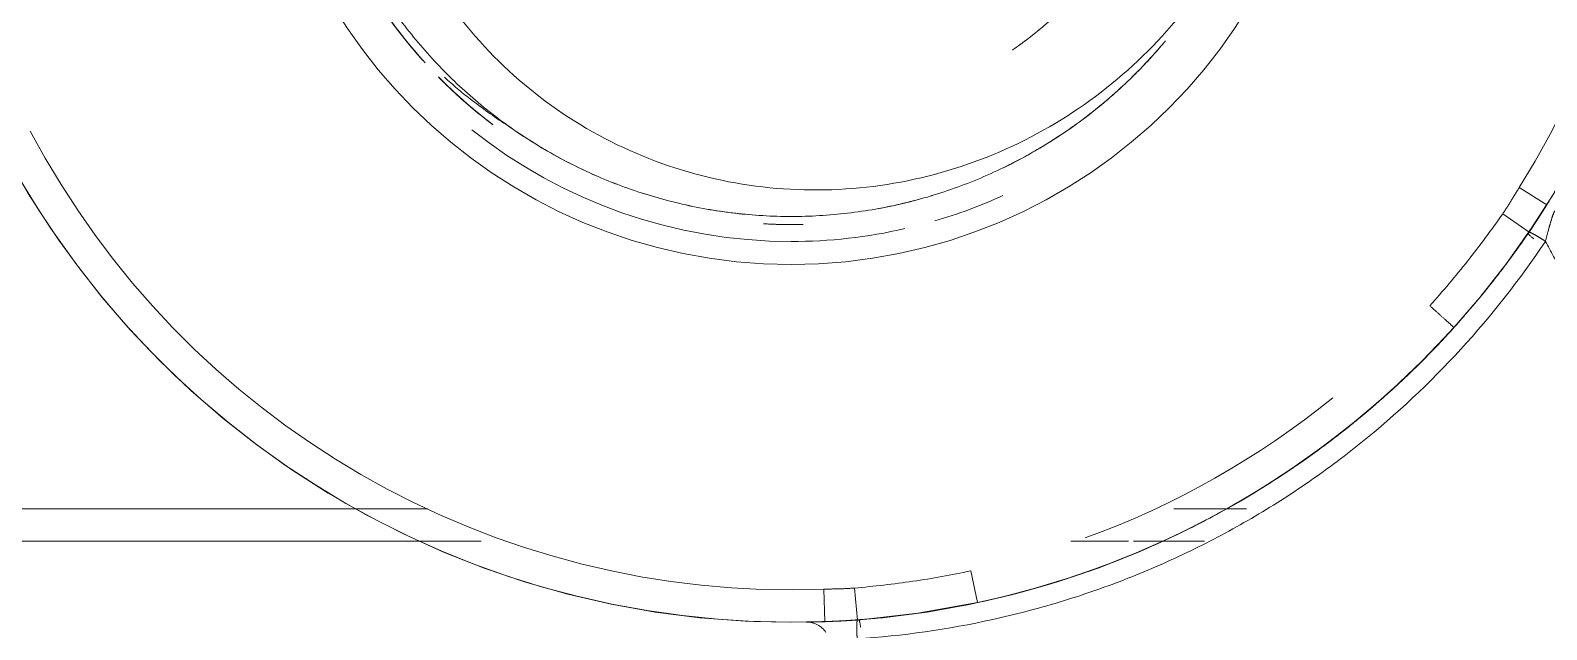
# Model space of a CAD drawing. Extents: x -181672 to 290600, y -29000 to 395522.
# Drawn here: x 11433.84 to 11480.56, y 37586.14 to 37604.6 of the extents above; entities that cross this region are included whole.
import ezdxf

# ---------------------------------------------------------------- set-up
doc = ezdxf.new("R2010")
doc.units = 0
doc.header["$LTSCALE"] = 10
doc.linetypes.add('XFM7Q20PCW-200K$0$ACAD_ISO03W100', pattern=[30, 12, -18])
doc.layers.add('XFM7Q20PCW-200K$0$PCW EQ (FUTURE)', color=252, linetype='XFM7Q20PCW-200K$0$ACAD_ISO03W100', lineweight=9)

# ---------------------------------------------------------------- blocks, each defined once
blk = doc.blocks.new('XFM7Q20PCW-200K$0$漢唐美光 8NHV4A-10FDA-NC150-M - 漢唐美光 8NHV4A-10FDA-NC150-M-V1107-CUB_L40')
for p, q in [((-511.505, -66.667), (-512.038, -67.513)), ((-510.666, -67.208), (-511.233, -68.02)), ((-502.149, -75.913), (-502.149, -78.15)), ((-501.149, -77.206), (-501.149, -79.391)), ((-501.149, -79.546), (-501.149, -81.326)), ((-500.233, -84.41), (-499.255, -84.201)), ((-499.705, -87.987), (-498.718, -87.902)), ((-499.668, -88.938), (-498.669, -88.9)), ((-501.149, -99.491), (-501.149, -113.944)), ((-502.149, -101.148), (-502.149, -113.944))]:
    blk.add_line(p, q)
at = {"flags": 128}
for points in [[(-510.666, -67.208), (-511.087, -66.929), (-511.505, -66.667)], [(-507.729, -69.524), (-506.928, -70.277), (-506.157, -71.061), (-505.417, -71.876), (-504.711, -72.719), (-504.04, -73.59), (-503.404, -74.487), (-502.804, -75.409), (-502.241, -76.355), (-501.717, -77.321), (-501.232, -78.309), (-500.786, -79.314), (-500.382, -80.337), (-500.018, -81.375), (-499.696, -82.427), (-499.417, -83.491), (-499.255, -84.201)], [(-498.718, -87.902), (-498.927, -86.044), (-499.256, -84.202)], [(-498.669, -88.9), (-498.687, -88.407), (-498.718, -87.902)], [(-498.669, -88.9), (-498.649, -90), (-498.673, -91.099), (-498.742, -92.197), (-498.854, -93.291), (-499.009, -94.38), (-499.208, -95.462), (-499.451, -96.535), (-499.736, -97.597), (-500.063, -98.647), (-500.432, -99.684), (-500.842, -100.704), (-501.292, -101.708), (-501.783, -102.692), (-502.312, -103.656), (-502.879, -104.599), (-503.484, -105.517), (-504.125, -106.411), (-504.801, -107.279), (-505.511, -108.119), (-506.255, -108.929), (-507.03, -109.71), (-507.836, -110.459), (-508.671, -111.175), (-509.534, -111.857), (-510.423, -112.503), (-511.338, -113.114), (-512.276, -113.688), (-513.237, -114.224), (-513.313, -114.264)], [(-498.669, -88.9), (-498.656, -89.312), (-498.653, -89.467)]]:
    blk.add_lwpolyline(points, dxfattribs=at)
blk.add_circle((-526.149, -89.944), 379.979)
for centre, radius, start, end in [((-526.149, -89.944), 117.511, 0, 180), ((-526.149, -89.944), 116.611, 0, 180), ((-526.149, -89.944), 27.5, 0, 180), ((-526.149, -89.944), 26.5, 57.8248, 122.1752), ((-526.149, -89.944), 26.5, 20, 39.0319), ((-526.149, -89.944), 16.478, 0, 180), ((-526.149, -89.944), 15.771, 16.3132, 24.441), ((-526.149, -89.944), 15.771, 0, 12.8571), ((-526.149, -89.944), 26.5, 297.8248, 2.1752), ((-497.953, -89.454), 0.7, 123.6127, 180.9939), ((-526.149, -89.944), 117.511, 180, 0), ((-526.149, -89.944), 116.611, 180, 0), ((-526.149, -89.944), 27.5, 180, 0), ((-526.149, -89.944), 16.478, 180, 0), ((-526.149, -89.944), 15.771, 321.4286, 0)]:
    blk.add_arc(centre, radius, start, end)
for centre, major_axis, start_param, end_param in [((-510.238, -66.661), (0.395, 0.578), 3.141593, 4.007823), ((-498.03, -87.806), (0.698, 0.053), 2.275362, 3.141593)]:
    blk.add_ellipse(centre, major_axis=major_axis, ratio=0.07832, start_param=start_param, end_param=end_param)
for points, knots in [([(-510.382, -66.706), (-510.078, -66.543), (-509.61, -66.293), (-508.958, -65.95), (-508.458, -65.689), (-507.938, -65.42), (-507.402, -65.145), (-506.858, -64.867), (-506.139, -64.5), (-505.247, -64.047), (-503.813, -63.323), (-502.023, -62.427), (-499.888, -61.373), (-496.374, -59.661), (-493.666, -58.381), (-491.749, -57.494)], [0, 0, 0, 0, 0.055556, 0.083333, 0.111111, 0.138889, 0.166667, 0.194444, 0.222222, 0.277778, 0.333333, 0.444444, 0.555556, 0.666667, 1, 1, 1, 1]), ([(-511.316, -66.397), (-511.331, -66.404), (-511.315, -66.426), (-511.197, -66.476), (-511.015, -66.533), (-510.735, -66.613), (-510.516, -66.671), (-510.382, -66.706)], [0, 0, 0, 0, 0.166667, 0.333333, 0.5, 0.666667, 1, 1, 1, 1]), ([(-498.141, -87.908), (-498.232, -86.519), (-498.532, -84.411), (-499.246, -81.671), (-499.933, -79.678), (-500.77, -77.743), (-501.761, -75.863), (-502.893, -74.068), (-504.571, -71.81), (-506.994, -69.228), (-509.212, -67.488), (-510.382, -66.706)], [-1, -1, -1, -1, -0.833333, -0.75, -0.666667, -0.583333, -0.5, -0.416667, -0.333333, -0.166667, 0, 0, 0, 0]), ([(-507.73, -69.525), (-507.915, -69.357), (-508.29, -69.028), (-508.866, -68.549), (-509.649, -67.931), (-510.255, -67.491), (-510.666, -67.208)], [0, 0, 0, 0, 0.2, 0.4, 0.6, 1, 1, 1, 1]), ([(-498.728, -87.859), (-498.831, -86.511), (-499.14, -84.467), (-499.852, -81.812), (-500.529, -79.88), (-501.347, -78.005), (-502.311, -76.18), (-503.408, -74.435), (-505.028, -72.239), (-507.366, -69.717), (-509.503, -68.011), (-510.633, -67.239)], [-1, -1, -1, -1, -0.833333, -0.75, -0.666667, -0.583333, -0.5, -0.416667, -0.333333, -0.166667, 0, 0, 0, 0]), ([(-507.729, -69.524), (-507.494, -69.736), (-507.03, -70.17), (-506.355, -70.845), (-505.702, -71.546), (-505.073, -72.27), (-504.47, -73.015), (-503.892, -73.782), (-503.34, -74.571), (-502.641, -75.648), (-501.839, -77.041), (-500.862, -79.046), (-499.954, -81.411), (-499.456, -83.26), (-499.255, -84.201)], [0, 0, 0, 0, 0.055556, 0.111111, 0.166667, 0.222222, 0.277778, 0.333333, 0.388889, 0.444444, 0.555556, 0.666667, 0.833333, 1, 1, 1, 1]), ([(-519.467, -76.514), (-518.474, -77.072), (-516.618, -78.414), (-514.366, -81.01), (-512.775, -84.057), (-511.941, -87.392), (-511.92, -90.83), (-512.724, -94.174), (-514.317, -97.222), (-516.993, -100.214), (-521.001, -102.541), (-524.445, -103.024), (-526.149, -102.925)], [0, 0, 0, 0, 0.090909, 0.181818, 0.272727, 0.363636, 0.454545, 0.545455, 0.636364, 0.727273, 0.863636, 1, 1, 1, 1]), ([(-526.149, -104.944), (-525.567, -104.944), (-524.404, -104.876), (-522.682, -104.572), (-521.007, -104.071), (-519.402, -103.378), (-517.888, -102.504), (-516.485, -101.46), (-515.214, -100.261), (-514.09, -98.921), (-513.129, -97.461), (-512.345, -95.898), (-511.747, -94.256), (-511.343, -92.554), (-511.14, -90.818), (-511.14, -89.07), (-511.343, -87.333), (-511.747, -85.632), (-512.344, -83.989), (-513.129, -82.427), (-514.09, -80.966), (-515.214, -79.627), (-516.078, -78.811), (-516.541, -78.424), (-516.559, -78.41)], [0, 0, 0, 0, 0.037037, 0.0740741, 0.1111111, 0.1481481, 0.1851852, 0.2222222, 0.2592593, 0.2962963, 0.3333333, 0.3703704, 0.4074074, 0.4444444, 0.4814815, 0.5185185, 0.5555556, 0.5925926, 0.6296296, 0.6666667, 0.7037037, 0.7407407, 0.7777778, 0.7792088, 0.7792088, 0.7792088, 0.7792088]), ([(-516.412, -82.929), (-516.433, -82.9), (-516.502, -82.805), (-516.654, -82.603), (-516.878, -82.322), (-517.129, -82.025), (-517.391, -81.737), (-517.64, -81.479), (-517.854, -81.271), (-517.967, -81.165), (-518.017, -81.119), (-518.046, -81.092), (-518.075, -81.066), (-518.096, -81.047), (-518.107, -81.037), (-518.109, -81.035), (-518.101, -81.043), (-518.074, -81.067), (-518.027, -81.109), (-517.986, -81.148), (-517.961, -81.171), (-517.951, -81.18), (-517.949, -81.182)], [0.994196602, 0.994196602, 0.994196602, 0.994196602, 0.994262695, 0.994384766, 0.994506836, 0.994628906, 0.994750977, 0.994873047, 0.994995117, 0.995117188, 0.995147705, 0.995178223, 0.995239258, 0.995300293, 0.995361328, 0.995422363, 0.995483398, 0.995605469, 0.995727539, 0.995849609, 0.995910645, 0.995933679, 0.995933679, 0.995933679, 0.995933679]), ([(-513.985, -81.166), (-513.688, -81.578), (-513.212, -82.314), (-512.802, -83.089), (-512.642, -83.42)], [0.30103749, 0.30103749, 0.30103749, 0.30103749, 0.33333333, 0.35679346, 0.35679346, 0.35679346, 0.35679346]), ([(-512.642, -83.42), (-512.802, -83.089), (-513.212, -82.314), (-513.688, -81.578), (-513.985, -81.166)], [0.64321175, 0.64321175, 0.64321175, 0.64321175, 0.66666667, 0.69896836, 0.69896836, 0.69896836, 0.69896836]), ([(-516.923, -82.27), (-516.906, -82.291), (-516.866, -82.338), (-516.817, -82.4), (-516.773, -82.454), (-516.74, -82.495), (-516.713, -82.529), (-516.697, -82.55), (-516.691, -82.558)], [0.985564018, 0.985564018, 0.985564018, 0.985564018, 0.986328125, 0.987304688, 0.987792969, 0.98828125, 0.988769531, 0.9890294, 0.9890294, 0.9890294, 0.9890294]), ([(-516.591, -82.688), (-516.587, -82.692), (-516.579, -82.703), (-516.565, -82.721), (-516.55, -82.742), (-516.537, -82.76), (-516.529, -82.77), (-516.526, -82.774)], [0.990576598, 0.990576598, 0.990576598, 0.990576598, 0.990722656, 0.990966797, 0.991210938, 0.991455078, 0.991578651, 0.991578651, 0.991578651, 0.991578651]), ([(-516.472, -82.847), (-516.47, -82.85), (-516.465, -82.857), (-516.457, -82.868), (-516.451, -82.877), (-516.445, -82.884), (-516.442, -82.889), (-516.438, -82.894), (-516.434, -82.899), (-516.43, -82.904), (-516.428, -82.908), (-516.427, -82.909)], [0.9924316406, 0.9924316406, 0.9924316406, 0.9924316406, 0.9925537109, 0.9926757812, 0.9927978516, 0.9928588867, 0.9929199219, 0.992980957, 0.9930419922, 0.9931030273, 0.9931564331, 0.9931564331, 0.9931564331, 0.9931564331]), ([(-516.422, -82.916), (-516.42, -82.919), (-516.416, -82.924), (-516.407, -82.937), (-516.394, -82.955), (-516.37, -82.988), (-516.337, -83.034), (-516.301, -83.086), (-516.281, -83.116), (-516.274, -83.125), (-516.276, -83.123), (-516.284, -83.111), (-516.301, -83.087), (-516.323, -83.056), (-516.345, -83.023), (-516.358, -83.005), (-516.366, -82.994)], [0.9932098389, 0.9932098389, 0.9932098389, 0.9932098389, 0.9932556152, 0.9932861328, 0.993347168, 0.9934082031, 0.9935302734, 0.9936523438, 0.9937744141, 0.9938354492, 0.9938964844, 0.9939575195, 0.9940185547, 0.9940795898, 0.9941101074, 0.994140625, 0.994140625, 0.994140625, 0.994140625]), ([(-511.174, -90.816), (-511.14, -90.235), (-511.14, -89.07), (-511.332, -87.432), (-511.567, -86.392), (-511.697, -85.927)], [0.4814815, 0.4814815, 0.4814815, 0.4814815, 0.5185185, 0.5555556, 0.586282, 0.586282, 0.586282, 0.586282]), ([(-511.697, -85.927), (-511.567, -86.392), (-511.332, -87.432), (-511.14, -89.069), (-511.14, -90.235), (-511.174, -90.816)], [0.4137234, 0.4137234, 0.4137234, 0.4137234, 0.4444444, 0.4814815, 0.5185185, 0.5185185, 0.5185185, 0.5185185]), ([(-511.182, -90.941), (-511.218, -91.479), (-511.353, -92.595), (-511.747, -94.255), (-512.145, -95.351), (-512.376, -95.885)], [0.521175, 0.521175, 0.521175, 0.521175, 0.5555556, 0.5925926, 0.6296296, 0.6296296, 0.6296296, 0.6296296]), ([(-512.376, -95.885), (-512.145, -95.351), (-511.747, -94.256), (-511.353, -92.595), (-511.218, -91.48), (-511.182, -90.941)], [0.3703704, 0.3703704, 0.3703704, 0.3703704, 0.4074074, 0.4444444, 0.4788302, 0.4788302, 0.4788302, 0.4788302]), ([(-512.404, -95.951), (-512.628, -96.462), (-513.109, -97.414), (-513.688, -98.309), (-513.985, -98.721)], [0.6311567, 0.6311567, 0.6311567, 0.6311567, 0.66666667, 0.69896823, 0.69896823, 0.69896823, 0.69896823]), ([(-513.985, -98.721), (-513.688, -98.31), (-513.109, -97.414), (-512.628, -96.462), (-512.404, -95.951)], [0.3010376, 0.3010376, 0.3010376, 0.3010376, 0.33333333, 0.36884851, 0.36884851, 0.36884851, 0.36884851]), ([(-515.434, -100.62), (-515.203, -100.365), (-514.689, -99.754), (-514.226, -99.104), (-513.979, -98.724)], [0.1769542, 0.1769542, 0.1769542, 0.1769542, 0.25, 0.3461852, 0.3461852, 0.3461852, 0.3461852]), ([(-515.436, -100.797), (-515.162, -100.527), (-514.655, -99.987), (-514.189, -99.412), (-513.975, -99.128)], [-0.994654166, -0.994654166, -0.994654166, -0.994654166, -0.992063492, -0.989671826, -0.989671826, -0.989671826, -0.989671826]), ([(-513.978, -99.132), (-514.23, -99.466), (-514.699, -100.036), (-515.207, -100.571), (-515.435, -100.796)], [-0.305943809, -0.305943809, -0.305943809, -0.305943809, -0.303149606, -0.301015955, -0.301015955, -0.301015955, -0.301015955]), ([(-515.435, -100.796), (-515.238, -100.602), (-514.728, -100.07), (-514.258, -99.503), (-513.981, -99.136)], [-0.779637883, -0.779637883, -0.779637883, -0.779637883, -0.777777778, -0.774681066, -0.774681066, -0.774681066, -0.774681066]), ([(-515.979, -101.308), (-516.355, -101.644), (-517.12, -102.263), (-517.941, -102.805), (-518.352, -103.05)], [-0.086046611, -0.086046611, -0.086046611, -0.086046611, -0.082677165, -0.079483804, -0.079483804, -0.079483804, -0.079483804]), ([(-516.266, -101.558), (-516.715, -101.94), (-517.62, -102.624), (-518.597, -103.203), (-519.078, -103.455)], [-0.511811024, -0.511811024, -0.511811024, -0.511811024, -0.507874016, -0.504242042, -0.504242042, -0.504242042, -0.504242042])]:
    blk.add_open_spline(points, degree=3, knots=knots)
for points in [[(-510.633, -67.239), (-510.855, -67.087), (-511.307, -66.792), (-511.834, -66.463), (-511.988, -66.37), (-511.988, -66.37)], [(-510.666, -67.208), (-510.665, -67.197), (-510.651, -67.157), (-510.59, -67.04), (-510.495, -66.879), (-510.42, -66.762), (-510.382, -66.706)], [(-512.038, -67.513), (-511.903, -67.598), (-511.631, -67.76), (-511.363, -67.929), (-511.233, -68.02)], [(-511.233, -68.02), (-510.738, -68.366), (-509.769, -69.085), (-508.847, -69.862), (-508.399, -70.266)], [(-508.399, -70.266), (-508.32, -70.179), (-508.15, -69.99), (-507.911, -69.726), (-507.758, -69.555), (-507.729, -69.524), (-507.729, -69.524)], [(-499.255, -84.201), (-499.555, -82.797), (-500.375, -80.036), (-502.236, -76.137), (-504.682, -72.576), (-506.663, -70.485), (-507.729, -69.524)], [(-515.443, -79.437), (-515.781, -79.092), (-516.137, -78.764), (-516.507, -78.453)], [(-516.507, -78.453), (-516.137, -78.764), (-515.781, -79.092), (-515.443, -79.437)], [(-515.238, -79.65), (-514.858, -80.053), (-514.501, -80.477), (-514.167, -80.919)], [(-514.167, -80.919), (-514.501, -80.477), (-514.858, -80.053), (-515.238, -79.65)], [(-516.676, -82.577), (-516.671, -82.584), (-516.66, -82.598), (-516.644, -82.618), (-516.628, -82.639), (-516.618, -82.652), (-516.613, -82.659)], [(-516.511, -82.794), (-516.508, -82.798), (-516.503, -82.805), (-516.496, -82.815), (-516.49, -82.822), (-516.488, -82.826)], [(-511.779, -85.642), (-511.946, -85.084), (-512.145, -84.537), (-512.376, -84.002)], [(-512.376, -84.002), (-512.145, -84.536), (-511.946, -85.084), (-511.779, -85.641)], [(-500.233, -84.41), (-500.107, -85.001), (-499.895, -86.188), (-499.757, -87.386), (-499.705, -87.987)], [(-499.705, -87.987), (-499.691, -88.146), (-499.679, -88.462), (-499.674, -88.779), (-499.668, -88.938)], [(-498.653, -89.467), (-498.653, -89.467), (-498.656, -89.287), (-498.678, -88.665), (-498.708, -88.127), (-498.728, -87.859)], [(-498.141, -87.908), (-498.209, -87.912), (-498.347, -87.919), (-498.534, -87.921), (-498.666, -87.916), (-498.708, -87.907), (-498.718, -87.902)], [(-510.923, -90.793), (-510.901, -90.397), (-510.894, -90.001), (-510.903, -89.604)], [(-510.912, -90.579), (-510.898, -90.245), (-510.895, -89.91), (-510.903, -89.576)], [(-510.903, -89.575), (-510.896, -89.866), (-510.898, -90.158), (-510.907, -90.449)], [(-510.902, -90.255), (-510.898, -90.029), (-510.898, -89.803), (-510.903, -89.577)], [(-510.9, -90.131), (-510.903, -90.339), (-510.91, -90.548), (-510.921, -90.756)], [(-515.238, -100.237), (-514.839, -99.814), (-514.465, -99.368), (-514.117, -98.901)], [(-514.117, -98.901), (-514.464, -99.368), (-514.839, -99.814), (-515.238, -100.237)], [(-514.247, -99.478), (-514.616, -99.939), (-515.011, -100.377), (-515.431, -100.792)], [(-515.306, -100.667), (-514.892, -100.248), (-514.502, -99.805), (-514.138, -99.341)], [(-514.051, -99.229), (-514.41, -99.696), (-514.796, -100.143), (-515.207, -100.566)], [(-515.081, -100.435), (-514.694, -100.027), (-514.33, -99.597), (-513.991, -99.149)], [(-515.448, -100.809), (-515.057, -100.424), (-514.687, -100.018), (-514.341, -99.594)], [(-517.255, -102.332), (-516.776, -101.988), (-516.318, -101.616), (-515.882, -101.219)], [(-516.875, -102.049), (-516.562, -101.81), (-516.259, -101.558), (-515.966, -101.296)], [(-515.963, -101.293), (-516.22, -101.524), (-516.485, -101.746), (-516.758, -101.959)], [(-516.62, -101.85), (-516.395, -101.67), (-516.176, -101.484), (-515.962, -101.292)], [(-519.033, -103.432), (-518.512, -103.156), (-517.501, -102.546), (-516.567, -101.822), (-516.123, -101.435)]]:
    blk.add_open_spline(points, degree=3)
blk = doc.blocks.new('XFM7Q20PCW-200K')
at = {"layer": 'XFM7Q20PCW-200K$0$PCW EQ (FUTURE)', "rotation": 270}
blk.add_blockref('XFM7Q20PCW-200K$0$漢唐美光 8NHV4A-10FDA-NC150-M - 漢唐美光 8NHV4A-10FDA-NC150-M-V1107-CUB_L40', (11547.224, 37087.716), dxfattribs=at)

msp = doc.modelspace()

# ---------------------------------------------------------------- block references
msp.add_blockref('XFM7Q20PCW-200K', (0, 0))

doc.saveas('drawing.dxf')
